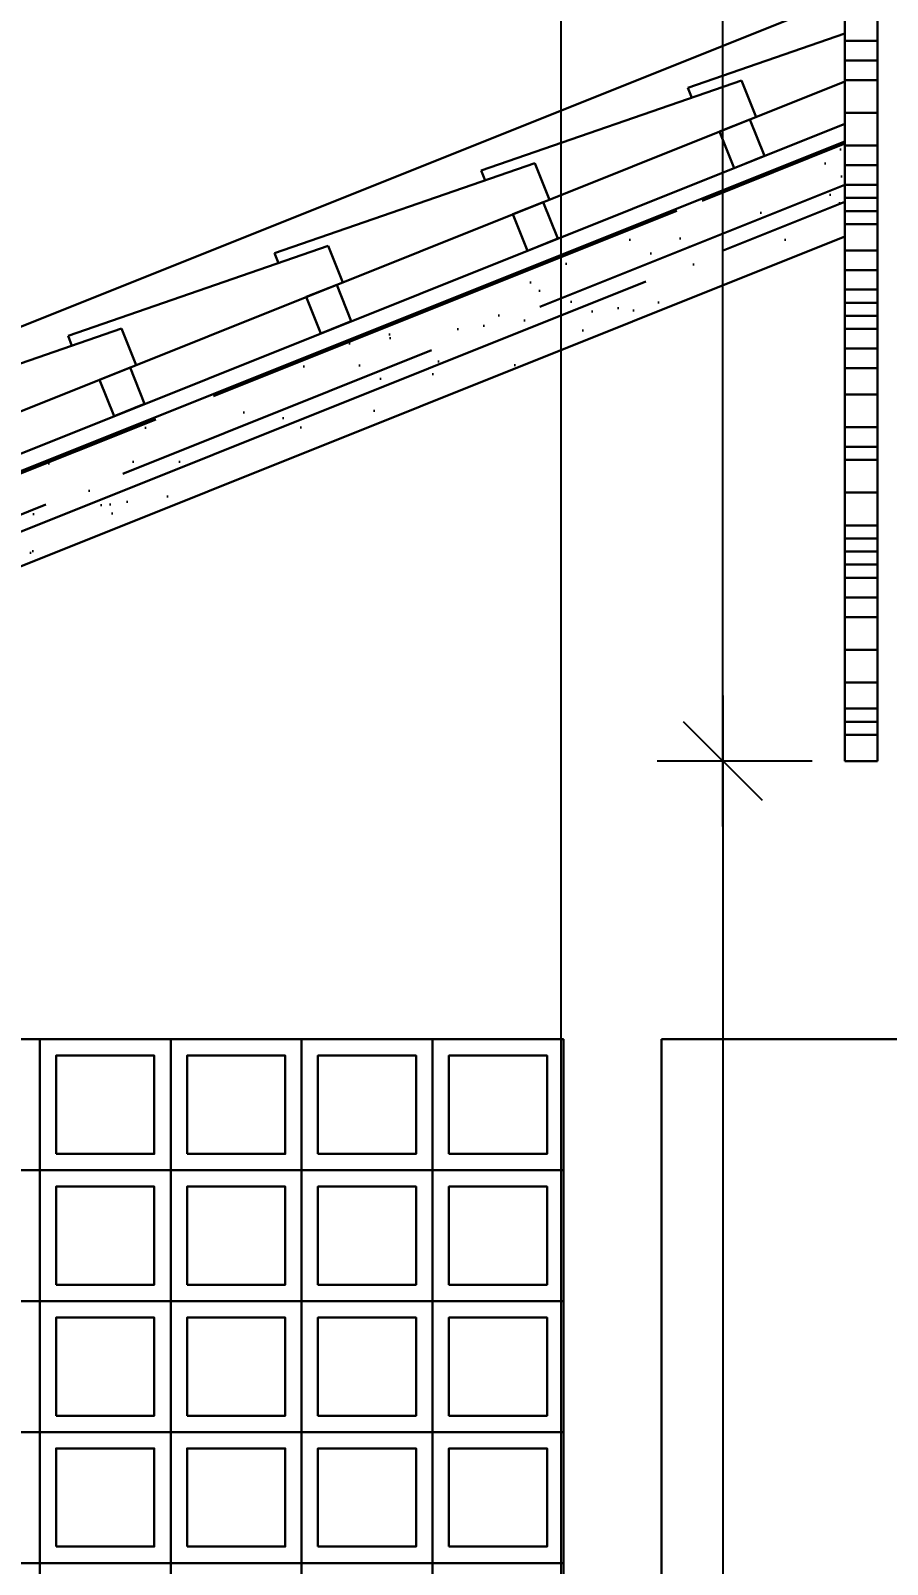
# Model space of a CAD drawing. Header units: millimetres. Extents: x -4228 to 27092, y -6721 to 984.
# Drawn here: x 5951 to 6081.9, y -5103.4 to -4869.2 of the extents above; entities that cross this region are included whole.
import ezdxf

# ---------------------------------------------------------------- set-up
doc = ezdxf.new("R2010")
doc.units = ezdxf.units.MM
doc.header["$LTSCALE"] = 50
doc.layers.get('0').update_dxf_attribs({"lineweight": 0})
for name, color, linetype in [('cobogo', 7, 'Continuous'), ('cota', 1, 'Continuous'), ('gesso', 7, 'Continuous'), ('hatch', 2, 'Continuous'), ('madeiramento', 2, 'Continuous'), ('PAREDES3', 2, 'Continuous'), ('pedras', 2, 'Continuous'), ('telhas', 3, 'Continuous')]:
    doc.layers.add(name, color=color, linetype=linetype)
doc.styles.add('ROMANS', font='romans.shx')
doc.dimstyles.new('1_50', dxfattribs={"dimscale": 0, "dimtxt": 8, "dimasz": 12, "dimexe": 10, "dimexo": 5, "dimgap": 4, "dimtad": 0, "dimdec": 0, "dimzin": 1, "dimdsep": 46, "dimtxsty": 'ROMANS', "dimblk": 'OBLIQUE', "dimcen": 10, "dimdle": 10, "dimclrd": 1, "dimclre": 1, "dimclrt": 7, "dimaunit": 1, "dimadec": 0, "dimazin": 0, "dimtm": 1e-09, "dimtfac": 1, "dimtdec": 0, "dimtmove": 2, "dimatfit": 3, "dimldrblk": 'OBLIQUE', "dimfxl": 1, "dimtolj": 1, "dimtzin": 0, "dimarcsym": 0})

# ---------------------------------------------------------------- blocks, each defined once
blk = doc.blocks.new('_OBLIQUE')
at = {"color": 0, "linetype": 'ByBlock'}
blk.add_line((-0.5, -0.5), (0.5, 0.5), dxfattribs=at)
blk = doc.blocks.new('*D107')
at = {"layer": 'cota', "color": 1, "linetype": 'Continuous', "lineweight": -2}
for p, q in [((6056.78, -4970.71), (6056.78, -5106.42)), ((6070.44, -4980.71), (6046.78, -4980.71)), ((6056.78, -5270.71), (6056.78, -5134.99)), ((6092.44, -5260.71), (6046.78, -5260.71))]:
    blk.add_line(p, q, dxfattribs=at)
at = {"layer": 'Defpoints', "color": 0, "linetype": 'Continuous', "lineweight": 30}
for p in [(6075.44, -4980.71), (6056.78, -5260.71), (6097.44, -5260.71)]:
    blk.add_point(p, dxfattribs=at)
at = {"layer": 'cota', "color": 1, "linetype": 'Continuous', "lineweight": -2, "xscale": 12, "yscale": 12, "zscale": 12}
for p, rotation in [((6056.78, -4980.71), 90), ((6056.78, -5260.71), 270)]:
    blk.add_blockref('_OBLIQUE', p, dxfattribs=dict(at, rotation=rotation))
at = {"layer": 'cota', "color": 7, "linetype": 'Continuous', "lineweight": 30, "insert": (6056.78, -5120.71), "char_height": 8, "attachment_point": 5, "rotation": 90, "style": 'ROMANS'}
blk.add_mtext('\\A1;280', dxfattribs=at)
blk = doc.blocks.new('*D108')
at = {"layer": 'cota', "color": 1, "linetype": 'Continuous', "lineweight": -2}
for p, q in [((6056.78, -4430.71), (6056.78, -4696.42)), ((6068.44, -4440.71), (6046.78, -4440.71)), ((6056.78, -4990.71), (6056.78, -4724.99)), ((6070.44, -4980.71), (6046.78, -4980.71))]:
    blk.add_line(p, q, dxfattribs=at)
at = {"layer": 'Defpoints', "color": 0, "linetype": 'Continuous', "lineweight": 30}
for p in [(6073.44, -4440.71), (6056.78, -4980.71), (6075.44, -4980.71)]:
    blk.add_point(p, dxfattribs=at)
at = {"layer": 'cota', "color": 1, "linetype": 'Continuous', "lineweight": -2, "xscale": 12, "yscale": 12, "zscale": 12}
for p, rotation in [((6056.78, -4440.71), 90), ((6056.78, -4980.71), 270)]:
    blk.add_blockref('_OBLIQUE', p, dxfattribs=dict(at, rotation=rotation))
at = {"layer": 'cota', "color": 7, "linetype": 'Continuous', "lineweight": 30, "insert": (6056.78, -4710.71), "char_height": 8, "attachment_point": 5, "rotation": 90, "style": 'ROMANS'}
blk.add_mtext('\\A1;540', dxfattribs=at)
blk = doc.blocks.new('*D109')
at = {"layer": 'cota', "color": 1, "linetype": 'Continuous', "lineweight": -2}
for p, q in [((6032.11, -4430.71), (6032.11, -4836.42)), ((6065.44, -4440.71), (6022.11, -4440.71)), ((6032.11, -5270.71), (6032.11, -4864.99)), ((6092.44, -5260.71), (6022.11, -5260.71))]:
    blk.add_line(p, q, dxfattribs=at)
at = {"layer": 'Defpoints', "color": 0, "linetype": 'Continuous', "lineweight": 30}
for p in [(6032.11, -4440.71), (6070.44, -4440.71), (6097.44, -5260.71)]:
    blk.add_point(p, dxfattribs=at)
at = {"layer": 'cota', "color": 1, "linetype": 'Continuous', "lineweight": -2, "xscale": 12, "yscale": 12, "zscale": 12}
for p, rotation in [((6032.11, -4440.71), 90), ((6032.11, -5260.71), 270)]:
    blk.add_blockref('_OBLIQUE', p, dxfattribs=dict(at, rotation=rotation))
at = {"layer": 'cota', "color": 7, "linetype": 'Continuous', "lineweight": 30, "insert": (6032.11, -4850.71), "char_height": 8, "attachment_point": 5, "rotation": 90, "style": 'ROMANS'}
blk.add_mtext('\\A1;820', dxfattribs=at)

msp = doc.modelspace()

# ---------------------------------------------------------------- hatches: boundary and pattern name
at = {"layer": 'hatch', "linetype": 'Continuous', "lineweight": 30}
h = msp.add_hatch(dxfattribs=at)
h.set_pattern_fill('AR-SAND', color=256, scale=0.3, style=0)
h.set_pattern_definition([(37.5, (4302.082, -4923.408), (-0.48001, 14.6824), [0, -11.5824, 0, -12.954, 0, -12.3825]), (7.5, (4302.082, -4923.408), (13.4857, 21.50475), [0, -6.2484, 0, -10.4394, 0, -4.0005]), (327.5, (4292.71, -4923.408), (23.72977, 0.04312), [0, -3.81, 0, -13.716, 0, -17.907]), (317.5, (4292.71, -4923.408), (22.9067, 6.68788), [0, -1.905, 0, -8.9916, 0, -10.287])])
h.paths.add_polyline_path([(6075.44, -4900.61), (6075.44, -4886.07), (5708.37, -5032.9), (5709.44, -5035.58), (5738.02, -5035.58)])
h = msp.add_hatch(dxfattribs=at)
h.set_pattern_fill('AR-RROOF', color=3, scale=0.5, style=0)
h.set_pattern_definition([(201.8014, (4196.082, -2993.463), (-21.22498, -22.16831), [190.5, -25.4, 63.5, -12.7]), (201.8014, (4182.757, -3005.632), (18.06481, -10.96624), [38.1, -4.191, 76.2, -9.525]), (201.8014, (4194.195, -3005.844), (-58.156437, -32.427048), [101.6, -17.78, 50.8, -12.7])])
h.paths.add_polyline_path([(5738.02, -5035.58), (6075.44, -4900.61), (6075.44, -4886.07), (5708.37, -5032.9), (5709.44, -5035.58)])

# ---------------------------------------------------------------- linework, layer by layer
at = {"layer": 'cobogo', "color": 3, "linetype": 'Continuous', "lineweight": 30}
for points in [[(5932.44, -5043.21), (5952.44, -5043.21), (5952.44, -5023.21), (5932.44, -5023.21)], [(5932.44, -5043.21), (5952.44, -5043.21), (5952.44, -5023.21), (5932.44, -5023.21)], [(5932.44, -5043.21), (5952.44, -5043.21), (5952.44, -5023.21), (5932.44, -5023.21)], [(5932.44, -5043.21), (5952.44, -5043.21), (5952.44, -5023.21), (5932.44, -5023.21)], [(5952.44, -5043.21), (5972.44, -5043.21), (5972.44, -5023.21), (5952.44, -5023.21)], [(5952.44, -5043.21), (5972.44, -5043.21), (5972.44, -5023.21), (5952.44, -5023.21)], [(5952.44, -5043.21), (5972.44, -5043.21), (5972.44, -5023.21), (5952.44, -5023.21)], [(5952.44, -5043.21), (5972.44, -5043.21), (5972.44, -5023.21), (5952.44, -5023.21)], [(5972.44, -5043.21), (5992.44, -5043.21), (5992.44, -5023.21), (5972.44, -5023.21)], [(5972.44, -5043.21), (5992.44, -5043.21), (5992.44, -5023.21), (5972.44, -5023.21)], [(5972.44, -5043.21), (5992.44, -5043.21), (5992.44, -5023.21), (5972.44, -5023.21)], [(5972.44, -5043.21), (5992.44, -5043.21), (5992.44, -5023.21), (5972.44, -5023.21)], [(5992.44, -5043.21), (6012.44, -5043.21), (6012.44, -5023.21), (5992.44, -5023.21)], [(5992.44, -5043.21), (6012.44, -5043.21), (6012.44, -5023.21), (5992.44, -5023.21)], [(5992.44, -5043.21), (6012.44, -5043.21), (6012.44, -5023.21), (5992.44, -5023.21)], [(5992.44, -5043.21), (6012.44, -5043.21), (6012.44, -5023.21), (5992.44, -5023.21)], [(6012.44, -5043.21), (6032.44, -5043.21), (6032.44, -5023.21), (6012.44, -5023.21)], [(6012.44, -5043.21), (6032.44, -5043.21), (6032.44, -5023.21), (6012.44, -5023.21)], [(6012.44, -5043.21), (6032.44, -5043.21), (6032.44, -5023.21), (6012.44, -5023.21)], [(6012.44, -5043.21), (6032.44, -5043.21), (6032.44, -5023.21), (6012.44, -5023.21)], [(5954.94, -5040.71), (5969.94, -5040.71), (5969.94, -5025.71), (5954.94, -5025.71)], [(5954.94, -5040.71), (5969.94, -5040.71), (5969.94, -5025.71), (5954.94, -5025.71)], [(5954.94, -5040.71), (5969.94, -5040.71), (5969.94, -5025.71), (5954.94, -5025.71)], [(5954.94, -5040.71), (5969.94, -5040.71), (5969.94, -5025.71), (5954.94, -5025.71)], [(5974.94, -5040.71), (5989.94, -5040.71), (5989.94, -5025.71), (5974.94, -5025.71)], [(5974.94, -5040.71), (5989.94, -5040.71), (5989.94, -5025.71), (5974.94, -5025.71)], [(5974.94, -5040.71), (5989.94, -5040.71), (5989.94, -5025.71), (5974.94, -5025.71)], [(5974.94, -5040.71), (5989.94, -5040.71), (5989.94, -5025.71), (5974.94, -5025.71)], [(5994.94, -5040.71), (6009.94, -5040.71), (6009.94, -5025.71), (5994.94, -5025.71)], [(5994.94, -5040.71), (6009.94, -5040.71), (6009.94, -5025.71), (5994.94, -5025.71)], [(5994.94, -5040.71), (6009.94, -5040.71), (6009.94, -5025.71), (5994.94, -5025.71)], [(5994.94, -5040.71), (6009.94, -5040.71), (6009.94, -5025.71), (5994.94, -5025.71)], [(6014.94, -5040.71), (6029.94, -5040.71), (6029.94, -5025.71), (6014.94, -5025.71)], [(6014.94, -5040.71), (6029.94, -5040.71), (6029.94, -5025.71), (6014.94, -5025.71)], [(6014.94, -5040.71), (6029.94, -5040.71), (6029.94, -5025.71), (6014.94, -5025.71)], [(6014.94, -5040.71), (6029.94, -5040.71), (6029.94, -5025.71), (6014.94, -5025.71)], [(5932.44, -5063.21), (5952.44, -5063.21), (5952.44, -5043.21), (5932.44, -5043.21)], [(5932.44, -5063.21), (5952.44, -5063.21), (5952.44, -5043.21), (5932.44, -5043.21)], [(5932.44, -5063.21), (5952.44, -5063.21), (5952.44, -5043.21), (5932.44, -5043.21)], [(5932.44, -5063.21), (5952.44, -5063.21), (5952.44, -5043.21), (5932.44, -5043.21)], [(5952.44, -5063.21), (5972.44, -5063.21), (5972.44, -5043.21), (5952.44, -5043.21)], [(5952.44, -5063.21), (5972.44, -5063.21), (5972.44, -5043.21), (5952.44, -5043.21)], [(5952.44, -5063.21), (5972.44, -5063.21), (5972.44, -5043.21), (5952.44, -5043.21)], [(5952.44, -5063.21), (5972.44, -5063.21), (5972.44, -5043.21), (5952.44, -5043.21)], [(5972.44, -5063.21), (5992.44, -5063.21), (5992.44, -5043.21), (5972.44, -5043.21)], [(5972.44, -5063.21), (5992.44, -5063.21), (5992.44, -5043.21), (5972.44, -5043.21)], [(5972.44, -5063.21), (5992.44, -5063.21), (5992.44, -5043.21), (5972.44, -5043.21)], [(5972.44, -5063.21), (5992.44, -5063.21), (5992.44, -5043.21), (5972.44, -5043.21)], [(5992.44, -5063.21), (6012.44, -5063.21), (6012.44, -5043.21), (5992.44, -5043.21)], [(5992.44, -5063.21), (6012.44, -5063.21), (6012.44, -5043.21), (5992.44, -5043.21)], [(5992.44, -5063.21), (6012.44, -5063.21), (6012.44, -5043.21), (5992.44, -5043.21)], [(5992.44, -5063.21), (6012.44, -5063.21), (6012.44, -5043.21), (5992.44, -5043.21)], [(6012.44, -5063.21), (6032.44, -5063.21), (6032.44, -5043.21), (6012.44, -5043.21)], [(6012.44, -5063.21), (6032.44, -5063.21), (6032.44, -5043.21), (6012.44, -5043.21)], [(6012.44, -5063.21), (6032.44, -5063.21), (6032.44, -5043.21), (6012.44, -5043.21)], [(6012.44, -5063.21), (6032.44, -5063.21), (6032.44, -5043.21), (6012.44, -5043.21)], [(5954.94, -5060.71), (5969.94, -5060.71), (5969.94, -5045.71), (5954.94, -5045.71)], [(5954.94, -5060.71), (5969.94, -5060.71), (5969.94, -5045.71), (5954.94, -5045.71)], [(5954.94, -5060.71), (5969.94, -5060.71), (5969.94, -5045.71), (5954.94, -5045.71)], [(5954.94, -5060.71), (5969.94, -5060.71), (5969.94, -5045.71), (5954.94, -5045.71)], [(5974.94, -5060.71), (5989.94, -5060.71), (5989.94, -5045.71), (5974.94, -5045.71)], [(5974.94, -5060.71), (5989.94, -5060.71), (5989.94, -5045.71), (5974.94, -5045.71)], [(5974.94, -5060.71), (5989.94, -5060.71), (5989.94, -5045.71), (5974.94, -5045.71)], [(5974.94, -5060.71), (5989.94, -5060.71), (5989.94, -5045.71), (5974.94, -5045.71)], [(5994.94, -5060.71), (6009.94, -5060.71), (6009.94, -5045.71), (5994.94, -5045.71)], [(5994.94, -5060.71), (6009.94, -5060.71), (6009.94, -5045.71), (5994.94, -5045.71)], [(5994.94, -5060.71), (6009.94, -5060.71), (6009.94, -5045.71), (5994.94, -5045.71)], [(5994.94, -5060.71), (6009.94, -5060.71), (6009.94, -5045.71), (5994.94, -5045.71)], [(6014.94, -5060.71), (6029.94, -5060.71), (6029.94, -5045.71), (6014.94, -5045.71)], [(6014.94, -5060.71), (6029.94, -5060.71), (6029.94, -5045.71), (6014.94, -5045.71)], [(6014.94, -5060.71), (6029.94, -5060.71), (6029.94, -5045.71), (6014.94, -5045.71)], [(6014.94, -5060.71), (6029.94, -5060.71), (6029.94, -5045.71), (6014.94, -5045.71)], [(5932.44, -5083.21), (5952.44, -5083.21), (5952.44, -5063.21), (5932.44, -5063.21)], [(5932.44, -5083.21), (5952.44, -5083.21), (5952.44, -5063.21), (5932.44, -5063.21)], [(5932.44, -5083.21), (5952.44, -5083.21), (5952.44, -5063.21), (5932.44, -5063.21)], [(5932.44, -5083.21), (5952.44, -5083.21), (5952.44, -5063.21), (5932.44, -5063.21)], [(5952.44, -5083.21), (5972.44, -5083.21), (5972.44, -5063.21), (5952.44, -5063.21)], [(5952.44, -5083.21), (5972.44, -5083.21), (5972.44, -5063.21), (5952.44, -5063.21)], [(5952.44, -5083.21), (5972.44, -5083.21), (5972.44, -5063.21), (5952.44, -5063.21)], [(5952.44, -5083.21), (5972.44, -5083.21), (5972.44, -5063.21), (5952.44, -5063.21)], [(5972.44, -5083.21), (5992.44, -5083.21), (5992.44, -5063.21), (5972.44, -5063.21)], [(5972.44, -5083.21), (5992.44, -5083.21), (5992.44, -5063.21), (5972.44, -5063.21)], [(5972.44, -5083.21), (5992.44, -5083.21), (5992.44, -5063.21), (5972.44, -5063.21)], [(5972.44, -5083.21), (5992.44, -5083.21), (5992.44, -5063.21), (5972.44, -5063.21)], [(5992.44, -5083.21), (6012.44, -5083.21), (6012.44, -5063.21), (5992.44, -5063.21)], [(5992.44, -5083.21), (6012.44, -5083.21), (6012.44, -5063.21), (5992.44, -5063.21)], [(5992.44, -5083.21), (6012.44, -5083.21), (6012.44, -5063.21), (5992.44, -5063.21)], [(5992.44, -5083.21), (6012.44, -5083.21), (6012.44, -5063.21), (5992.44, -5063.21)], [(6012.44, -5083.21), (6032.44, -5083.21), (6032.44, -5063.21), (6012.44, -5063.21)], [(6012.44, -5083.21), (6032.44, -5083.21), (6032.44, -5063.21), (6012.44, -5063.21)], [(6012.44, -5083.21), (6032.44, -5083.21), (6032.44, -5063.21), (6012.44, -5063.21)], [(6012.44, -5083.21), (6032.44, -5083.21), (6032.44, -5063.21), (6012.44, -5063.21)], [(5954.94, -5080.71), (5969.94, -5080.71), (5969.94, -5065.71), (5954.94, -5065.71)], [(5954.94, -5080.71), (5969.94, -5080.71), (5969.94, -5065.71), (5954.94, -5065.71)], [(5954.94, -5080.71), (5969.94, -5080.71), (5969.94, -5065.71), (5954.94, -5065.71)], [(5954.94, -5080.71), (5969.94, -5080.71), (5969.94, -5065.71), (5954.94, -5065.71)], [(5974.94, -5080.71), (5989.94, -5080.71), (5989.94, -5065.71), (5974.94, -5065.71)], [(5974.94, -5080.71), (5989.94, -5080.71), (5989.94, -5065.71), (5974.94, -5065.71)], [(5974.94, -5080.71), (5989.94, -5080.71), (5989.94, -5065.71), (5974.94, -5065.71)], [(5974.94, -5080.71), (5989.94, -5080.71), (5989.94, -5065.71), (5974.94, -5065.71)], [(5994.94, -5080.71), (6009.94, -5080.71), (6009.94, -5065.71), (5994.94, -5065.71)], [(5994.94, -5080.71), (6009.94, -5080.71), (6009.94, -5065.71), (5994.94, -5065.71)], [(5994.94, -5080.71), (6009.94, -5080.71), (6009.94, -5065.71), (5994.94, -5065.71)], [(5994.94, -5080.71), (6009.94, -5080.71), (6009.94, -5065.71), (5994.94, -5065.71)], [(6014.94, -5080.71), (6029.94, -5080.71), (6029.94, -5065.71), (6014.94, -5065.71)], [(6014.94, -5080.71), (6029.94, -5080.71), (6029.94, -5065.71), (6014.94, -5065.71)], [(6014.94, -5080.71), (6029.94, -5080.71), (6029.94, -5065.71), (6014.94, -5065.71)], [(6014.94, -5080.71), (6029.94, -5080.71), (6029.94, -5065.71), (6014.94, -5065.71)], [(5932.44, -5103.21), (5952.44, -5103.21), (5952.44, -5083.21), (5932.44, -5083.21)], [(5932.44, -5103.21), (5952.44, -5103.21), (5952.44, -5083.21), (5932.44, -5083.21)], [(5932.44, -5103.21), (5952.44, -5103.21), (5952.44, -5083.21), (5932.44, -5083.21)], [(5932.44, -5103.21), (5952.44, -5103.21), (5952.44, -5083.21), (5932.44, -5083.21)], [(5952.44, -5103.21), (5972.44, -5103.21), (5972.44, -5083.21), (5952.44, -5083.21)], [(5952.44, -5103.21), (5972.44, -5103.21), (5972.44, -5083.21), (5952.44, -5083.21)], [(5952.44, -5103.21), (5972.44, -5103.21), (5972.44, -5083.21), (5952.44, -5083.21)], [(5952.44, -5103.21), (5972.44, -5103.21), (5972.44, -5083.21), (5952.44, -5083.21)], [(5972.44, -5103.21), (5992.44, -5103.21), (5992.44, -5083.21), (5972.44, -5083.21)], [(5972.44, -5103.21), (5992.44, -5103.21), (5992.44, -5083.21), (5972.44, -5083.21)], [(5972.44, -5103.21), (5992.44, -5103.21), (5992.44, -5083.21), (5972.44, -5083.21)], [(5972.44, -5103.21), (5992.44, -5103.21), (5992.44, -5083.21), (5972.44, -5083.21)], [(5992.44, -5103.21), (6012.44, -5103.21), (6012.44, -5083.21), (5992.44, -5083.21)], [(5992.44, -5103.21), (6012.44, -5103.21), (6012.44, -5083.21), (5992.44, -5083.21)], [(5992.44, -5103.21), (6012.44, -5103.21), (6012.44, -5083.21), (5992.44, -5083.21)], [(5992.44, -5103.21), (6012.44, -5103.21), (6012.44, -5083.21), (5992.44, -5083.21)], [(6012.44, -5103.21), (6032.44, -5103.21), (6032.44, -5083.21), (6012.44, -5083.21)], [(6012.44, -5103.21), (6032.44, -5103.21), (6032.44, -5083.21), (6012.44, -5083.21)], [(6012.44, -5103.21), (6032.44, -5103.21), (6032.44, -5083.21), (6012.44, -5083.21)], [(6012.44, -5103.21), (6032.44, -5103.21), (6032.44, -5083.21), (6012.44, -5083.21)], [(5954.94, -5100.71), (5969.94, -5100.71), (5969.94, -5085.71), (5954.94, -5085.71)], [(5954.94, -5100.71), (5969.94, -5100.71), (5969.94, -5085.71), (5954.94, -5085.71)], [(5954.94, -5100.71), (5969.94, -5100.71), (5969.94, -5085.71), (5954.94, -5085.71)], [(5954.94, -5100.71), (5969.94, -5100.71), (5969.94, -5085.71), (5954.94, -5085.71)], [(5974.94, -5100.71), (5989.94, -5100.71), (5989.94, -5085.71), (5974.94, -5085.71)], [(5974.94, -5100.71), (5989.94, -5100.71), (5989.94, -5085.71), (5974.94, -5085.71)], [(5974.94, -5100.71), (5989.94, -5100.71), (5989.94, -5085.71), (5974.94, -5085.71)], [(5974.94, -5100.71), (5989.94, -5100.71), (5989.94, -5085.71), (5974.94, -5085.71)], [(5994.94, -5100.71), (6009.94, -5100.71), (6009.94, -5085.71), (5994.94, -5085.71)], [(5994.94, -5100.71), (6009.94, -5100.71), (6009.94, -5085.71), (5994.94, -5085.71)], [(5994.94, -5100.71), (6009.94, -5100.71), (6009.94, -5085.71), (5994.94, -5085.71)], [(5994.94, -5100.71), (6009.94, -5100.71), (6009.94, -5085.71), (5994.94, -5085.71)], [(6014.94, -5100.71), (6029.94, -5100.71), (6029.94, -5085.71), (6014.94, -5085.71)], [(6014.94, -5100.71), (6029.94, -5100.71), (6029.94, -5085.71), (6014.94, -5085.71)], [(6014.94, -5100.71), (6029.94, -5100.71), (6029.94, -5085.71), (6014.94, -5085.71)], [(6014.94, -5100.71), (6029.94, -5100.71), (6029.94, -5085.71), (6014.94, -5085.71)], [(5932.44, -5123.21), (5952.44, -5123.21), (5952.44, -5103.21), (5932.44, -5103.21)], [(5932.44, -5123.21), (5952.44, -5123.21), (5952.44, -5103.21), (5932.44, -5103.21)], [(5932.44, -5123.21), (5952.44, -5123.21), (5952.44, -5103.21), (5932.44, -5103.21)], [(5932.44, -5123.21), (5952.44, -5123.21), (5952.44, -5103.21), (5932.44, -5103.21)], [(5952.44, -5123.21), (5972.44, -5123.21), (5972.44, -5103.21), (5952.44, -5103.21)], [(5952.44, -5123.21), (5972.44, -5123.21), (5972.44, -5103.21), (5952.44, -5103.21)], [(5952.44, -5123.21), (5972.44, -5123.21), (5972.44, -5103.21), (5952.44, -5103.21)], [(5952.44, -5123.21), (5972.44, -5123.21), (5972.44, -5103.21), (5952.44, -5103.21)], [(5972.44, -5123.21), (5992.44, -5123.21), (5992.44, -5103.21), (5972.44, -5103.21)], [(5972.44, -5123.21), (5992.44, -5123.21), (5992.44, -5103.21), (5972.44, -5103.21)], [(5972.44, -5123.21), (5992.44, -5123.21), (5992.44, -5103.21), (5972.44, -5103.21)], [(5972.44, -5123.21), (5992.44, -5123.21), (5992.44, -5103.21), (5972.44, -5103.21)], [(5992.44, -5123.21), (6012.44, -5123.21), (6012.44, -5103.21), (5992.44, -5103.21)], [(5992.44, -5123.21), (6012.44, -5123.21), (6012.44, -5103.21), (5992.44, -5103.21)], [(5992.44, -5123.21), (6012.44, -5123.21), (6012.44, -5103.21), (5992.44, -5103.21)], [(5992.44, -5123.21), (6012.44, -5123.21), (6012.44, -5103.21), (5992.44, -5103.21)], [(6012.44, -5123.21), (6032.44, -5123.21), (6032.44, -5103.21), (6012.44, -5103.21)], [(6012.44, -5123.21), (6032.44, -5123.21), (6032.44, -5103.21), (6012.44, -5103.21)], [(6012.44, -5123.21), (6032.44, -5123.21), (6032.44, -5103.21), (6012.44, -5103.21)], [(6012.44, -5123.21), (6032.44, -5123.21), (6032.44, -5103.21), (6012.44, -5103.21)]]:
    msp.add_lwpolyline(points, close=True, dxfattribs=at)
at = {"layer": 'gesso', "linetype": 'Continuous', "lineweight": 30}
msp.add_line((6075.44, -4886.07), (5708.37, -5032.9), dxfattribs=at)
at = {"layer": 'madeiramento', "linetype": 'Continuous', "lineweight": 30}
for p, q in [((6075.44, -4883.38), (5707.44, -5030.58)), ((6075.44, -4900.61), (5738.02, -5035.58))]:
    msp.add_line(p, q, dxfattribs=at)
at = {"layer": 'madeiramento', "color": 2, "linetype": 'Continuous', "lineweight": 30}
for points in [[(6058.52, -4890.15), (6063.16, -4888.29), (6060.93, -4882.72), (6056.29, -4884.57)], [(6026.95, -4902.77), (6031.59, -4900.92), (6029.36, -4895.34), (6024.72, -4897.2)], [(5995.38, -4915.4), (6000.02, -4913.54), (5997.8, -4907.97), (5993.15, -4909.83)], [(5963.81, -4928.03), (5968.46, -4926.17), (5966.23, -4920.6), (5961.58, -4922.46)]]:
    msp.add_lwpolyline(points, close=True, dxfattribs=at)
at = {"layer": 'PAREDES3', "linetype": 'Continuous', "lineweight": 30}
for p, q in [((6075.44, -4442.71), (6075.44, -4980.71)), ((6080.44, -4442.71), (6080.44, -4980.71)), ((6080.44, -4980.71), (6075.44, -4980.71))]:
    msp.add_line(p, q, dxfattribs=at)
at = {"layer": 'PAREDES3', "color": 3, "linetype": 'Continuous', "lineweight": 30}
for p, q in [((6075.44, -4863.99), (5827.39, -4963.21)), ((6032.44, -5023.21), (5844.44, -5023.21)), ((6032.44, -5023.21), (6032.44, -5243.21)), ((6047.44, -5263.21), (6047.44, -5023.21)), ((6047.44, -5023.21), (6097.44, -5023.21))]:
    msp.add_line(p, q, dxfattribs=at)
at = {"layer": 'pedras', "color": 55, "linetype": 'Continuous', "lineweight": 30}
for p, q in [((6075.44, -4870.71), (6080.44, -4870.71)), ((6075.44, -4873.71), (6080.44, -4873.71)), ((6075.44, -4876.71), (6080.44, -4876.71)), ((6075.44, -4881.71), (6080.44, -4881.71)), ((6075.44, -4881.71), (6080.44, -4881.71)), ((6075.44, -4886.71), (6080.44, -4886.71)), ((6075.44, -4889.71), (6080.44, -4889.71)), ((6075.44, -4892.71), (6080.44, -4892.71)), ((6075.44, -4894.71), (6080.44, -4894.71)), ((6075.44, -4896.71), (6080.44, -4896.71)), ((6075.44, -4898.71), (6080.44, -4898.71)), ((6075.44, -4902.71), (6080.44, -4902.71)), ((6075.44, -4905.71), (6080.44, -4905.71)), ((6075.44, -4908.71), (6080.44, -4908.71)), ((6075.44, -4910.71), (6080.44, -4910.71)), ((6075.44, -4912.71), (6080.44, -4912.71)), ((6075.44, -4914.71), (6080.44, -4914.71)), ((6075.44, -4917.71), (6080.44, -4917.71)), ((6075.44, -4920.71), (6080.44, -4920.71)), ((6075.44, -4924.71), (6080.44, -4924.71)), ((6075.44, -4929.71), (6080.44, -4929.71)), ((6075.44, -4932.71), (6080.44, -4932.71)), ((6075.44, -4934.71), (6080.44, -4934.71)), ((6075.44, -4939.71), (6080.44, -4939.71)), ((6075.44, -4944.71), (6080.44, -4944.71)), ((6075.44, -4946.71), (6080.44, -4946.71)), ((6075.44, -4948.71), (6080.44, -4948.71)), ((6075.44, -4950.71), (6080.44, -4950.71)), ((6075.44, -4952.71), (6080.44, -4952.71)), ((6075.44, -4955.71), (6080.44, -4955.71)), ((6075.44, -4958.71), (6080.44, -4958.71)), ((6075.44, -4963.71), (6080.44, -4963.71)), ((6075.44, -4968.71), (6080.44, -4968.71)), ((6075.44, -4972.71), (6080.44, -4972.71)), ((6075.44, -4974.71), (6080.44, -4974.71)), ((6075.44, -4976.71), (6080.44, -4976.71))]:
    msp.add_line(p, q, dxfattribs=at)
at = {"layer": 'telhas', "linetype": 'Continuous', "lineweight": 30}
for p, q in [((6075.44, -4869.6), (6051.46, -4877.89)), ((6075.44, -4876.91), (5705.21, -5025)), ((6059.63, -4876.77), (6019.89, -4890.52)), ((6061.86, -4882.35), (6059.63, -4876.77)), ((6051.46, -4877.89), (6052.06, -4879.39)), ((6051.46, -4877.89), (6052.06, -4879.39)), ((6028.06, -4889.4), (5988.32, -4903.14)), ((6019.89, -4890.52), (6020.49, -4892.02)), ((6019.89, -4890.52), (6020.49, -4892.02)), ((6030.29, -4894.97), (6028.06, -4889.4)), ((5996.5, -4902.03), (5956.76, -4915.77)), ((5998.72, -4907.6), (5996.5, -4902.03)), ((5988.32, -4903.14), (5988.93, -4904.65)), ((5964.93, -4914.66), (5925.19, -4928.4)), ((5967.16, -4920.23), (5964.93, -4914.66)), ((5956.76, -4915.77), (5957.36, -4917.27))]:
    msp.add_line(p, q, dxfattribs=at)

# ---------------------------------------------------------------- dimensions: what is measured, and where the dimension line sits
at = {"layer": 'cota', "linetype": 'Continuous', "lineweight": 30}
for base, p1, p2, picture, middle in [((6032.11, -4440.71), (6097.44, -5260.71), (6070.44, -4440.71), '*D109', (6032.11, -4850.71)), ((6056.78, -4980.71), (6073.44, -4440.71), (6075.44, -4980.71), '*D108', (6056.78, -4710.71)), ((6056.78, -5260.71), (6075.44, -4980.71), (6097.44, -5260.71), '*D107', (6056.78, -5120.71))]:
    dim = msp.add_linear_dim(base=base, p1=p1, p2=p2, angle=90, dimstyle='1_50', override={"dimscale": 1}, dxfattribs=at)
    dim.commit()
    dim.dimension.update_dxf_attribs({"geometry": picture, "text_midpoint": middle})

doc.saveas('drawing.dxf')
